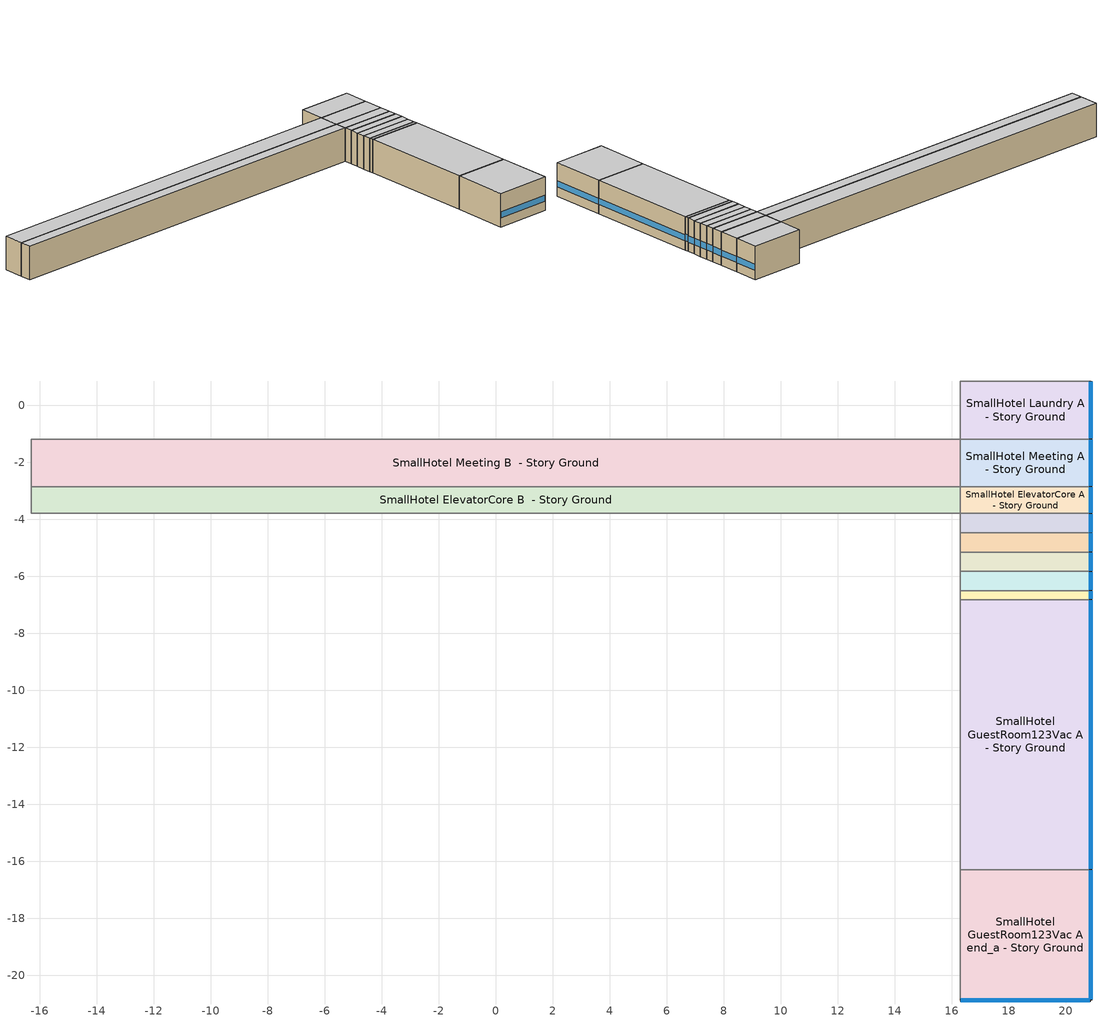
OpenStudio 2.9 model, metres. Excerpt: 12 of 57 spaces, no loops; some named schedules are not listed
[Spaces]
SmallHotel GuestRoom123Vac A end_a - Story Ground
 floor ground (Foundation F 126 Perim 914 Area 209): 20.87,-20.87 16.3,-20.87 16.3,-16.3 20.87,-16.3 z0
 wall outside: 16.3,-20.87 20.87,-20.87 20.87,-16.3 z0:2.74
 wall to SmallHotel GuestRoom123Vac B end_a - Story Ground: 16.3,-16.3 16.3,-20.87 z0:2.74
 wall to SmallHotel GuestRoom123Vac A  - Story Ground: 20.87,-16.3 16.3,-16.3 z0:2.74
 window (Window U-0.91 SHGC 0.68): 16.32,-20.87 20.84,-20.87 / 20.87,-20.84 20.87,-16.32 z0.76:1.26
 ceiling adiabatic (Typical Interior Ceiling): 20.87,-16.3 16.3,-16.3 16.3,-20.87 20.87,-20.87 z2.74
SmallHotel GuestRoom123Vac A  - Story Ground
 floor ground (Foundation F 126 Perim 948 Area 4334): 20.87,-16.3 16.3,-16.3 16.3,-6.82 20.87,-6.82 z0
 wall outside: 20.87,-16.3 20.87,-6.82 z0:2.74
 wall to SmallHotel GuestRoom123Vac B  - Story Ground: 16.3,-6.82 16.3,-16.3 z0:2.74
 wall to SmallHotel Elec/MechRoom A  - Story Ground: 20.87,-6.82 16.3,-6.82 z0:2.74
 window (Window U-0.91 SHGC 0.68): 20.87,-16.27 20.87,-6.84 z0.76:1.26
 ceiling adiabatic (Typical Interior Ceiling): 20.87,-6.82 16.3,-6.82 16.3,-16.3 20.87,-16.3 z2.74
SmallHotel Elec/MechRoom A  - Story Ground
 floor ground (Foundation F 126 Perim 032 Area 145): 20.87,-6.82 16.3,-6.82 16.3,-6.5 20.87,-6.5 z0
 wall outside: 20.87,-6.82 20.87,-6.5 z0:2.74
 wall to SmallHotel Elec/MechRoom B  - Story Ground: 16.3,-6.5 16.3,-6.82 z0:2.74
 wall to SmallHotel Exercise A  - Story Ground: 20.87,-6.5 16.3,-6.5 z0:2.74
 window (Window U-0.91 SHGC 0.68): 20.87,-6.79 20.87,-6.53 z0.76:1.35
 ceiling adiabatic (Typical Interior Ceiling): 20.87,-6.5 16.3,-6.5 16.3,-6.82 20.87,-6.82 z2.74
SmallHotel Exercise A  - Story Ground
 floor ground (Foundation F 126 Perim 068 Area 309): 20.87,-6.5 16.3,-6.5 16.3,-5.82 20.87,-5.82 z0
 wall outside: 20.87,-6.5 20.87,-5.82 z0:2.74
 wall to SmallHotel Exercise B  - Story Ground: 16.3,-5.82 16.3,-6.5 z0:2.74
 wall to SmallHotel Mechanical A  - Story Ground: 20.87,-5.82 16.3,-5.82 z0:2.74
 window (Window U-0.91 SHGC 0.68): 20.87,-6.47 20.87,-5.85 z0.76:1.3
 ceiling adiabatic (Typical Interior Ceiling): 20.87,-5.82 16.3,-5.82 16.3,-6.5 20.87,-6.5 z2.74
SmallHotel Mechanical A  - Story Ground
 floor ground (Foundation F 126 Perim 068 Area 309): 20.87,-5.82 16.3,-5.82 16.3,-5.15 20.87,-5.15 z0
 wall outside: 20.87,-5.82 20.87,-5.15 z0:2.74
 wall to SmallHotel Mechanical B  - Story Ground: 16.3,-5.15 16.3,-5.82 z0:2.74
 wall to SmallHotel PublicRestroom A  - Story Ground: 20.87,-5.15 16.3,-5.15 z0:2.74
 window (Window U-0.91 SHGC 0.68): 20.87,-5.8 20.87,-5.17 z0.76:1.3
 ceiling adiabatic (Typical Interior Ceiling): 20.87,-5.15 16.3,-5.15 16.3,-5.82 20.87,-5.82 z2.74
SmallHotel PublicRestroom A  - Story Ground
 floor ground (Foundation F 126 Perim 068 Area 309): 20.87,-5.15 16.3,-5.15 16.3,-4.47 20.87,-4.47 z0
 wall outside: 20.87,-5.15 20.87,-4.47 z0:2.74
 wall to SmallHotel PublicRestroom B  - Story Ground: 16.3,-4.47 16.3,-5.15 z0:2.74
 wall to SmallHotel StaffLounge A  - Story Ground: 20.87,-4.47 16.3,-4.47 z0:2.74
 window (Window U-0.91 SHGC 0.68): 20.87,-5.12 20.87,-4.5 z0.76:1.3
 ceiling adiabatic (Typical Interior Ceiling): 20.87,-4.47 16.3,-4.47 16.3,-5.15 20.87,-5.15 z2.74
SmallHotel StaffLounge A  - Story Ground
 floor ground (Foundation F 126 Perim 068 Area 309): 20.87,-4.47 16.3,-4.47 16.3,-3.8 20.87,-3.8 z0
 wall outside: 20.87,-4.47 20.87,-3.8 z0:2.74
 wall to SmallHotel StaffLounge B  - Story Ground: 16.3,-3.8 16.3,-4.47 z0:2.74
 wall to SmallHotel ElevatorCore A  - Story Ground: 20.87,-3.8 16.3,-3.8 z0:2.74
 window (Window U-0.91 SHGC 0.68): 20.87,-4.45 20.87,-3.82 z0.76:1.3
 ceiling adiabatic (Typical Interior Ceiling): 20.87,-3.8 16.3,-3.8 16.3,-4.47 20.87,-4.47 z2.74
SmallHotel ElevatorCore A  - Story Ground
 floor ground (Foundation F 126 Perim 094 Area 431): 20.87,-3.8 16.3,-3.8 16.3,-2.85 20.87,-2.85 z0
 wall outside: 20.87,-3.8 20.87,-2.85 z0:2.74
 wall to SmallHotel ElevatorCore B  - Story Ground: 16.3,-2.85 16.3,-3.8 z0:2.74
 wall to SmallHotel Meeting A  - Story Ground: 20.87,-2.85 16.3,-2.85 z0:2.74
 window (Window U-0.91 SHGC 0.68): 20.87,-3.77 20.87,-2.88 z0.76:1.28
 ceiling adiabatic (Typical Interior Ceiling): 20.87,-2.85 16.3,-2.85 16.3,-3.8 20.87,-3.8 z2.74
SmallHotel ElevatorCore B  - Story Ground
 floor ground (Foundation F 126 Perim 00 Area 3074): 16.3,-3.8 -16.3,-3.8 -16.3,-2.85 16.3,-2.85 z0
 wall to SmallHotel StaffLounge B  - Story Ground: -16.3,-3.8 16.3,-3.8 z0:2.74
 wall to SmallHotel ElevatorCore C  - Story Ground: -16.3,-2.85 -16.3,-3.8 z0:2.74
 wall to SmallHotel Meeting B  - Story Ground: 16.3,-2.85 -16.3,-2.85 z0:2.74
 ceiling adiabatic (Typical Interior Ceiling): 16.3,-2.85 -16.3,-2.85 -16.3,-3.8 16.3,-3.8 z2.74
SmallHotel Meeting A  - Story Ground
 floor ground (Foundation F 126 Perim 167 Area 763): 20.87,-2.85 16.3,-2.85 16.3,-1.18 20.87,-1.18 z0
 wall outside: 20.87,-2.85 20.87,-1.18 z0:2.74
 wall to SmallHotel Meeting B  - Story Ground: 16.3,-1.18 16.3,-2.85 z0:2.74
 wall to SmallHotel Laundry A  - Story Ground: 20.87,-1.18 16.3,-1.18 z0:2.74
 window (Window U-0.91 SHGC 0.68): 20.87,-2.83 20.87,-1.21 z0.76:1.27
 ceiling adiabatic (Typical Interior Ceiling): 20.87,-1.18 16.3,-1.18 16.3,-2.85 20.87,-2.85 z2.74
SmallHotel Meeting B  - Story Ground
 floor ground (Foundation F 126 Perim 00 Area 5441): 16.3,-2.85 -16.3,-2.85 -16.3,-1.18 16.3,-1.18 z0
 wall to SmallHotel Meeting C  - Story Ground: -16.3,-1.18 -16.3,-2.85 z0:2.74
 wall to SmallHotel Laundry B  - Story Ground: 16.3,-1.18 -16.3,-1.18 z0:2.74
 ceiling adiabatic (Typical Interior Ceiling): 16.3,-1.18 -16.3,-1.18 -16.3,-2.85 16.3,-2.85 z2.74
SmallHotel Laundry A  - Story Ground
 floor ground (Foundation F 126 Perim 204 Area 931): 20.87,-1.18 16.3,-1.18 16.3,0.85 20.87,0.85 z0
 wall outside: 20.87,-1.18 20.87,0.85 z0:2.74
 wall to SmallHotel Laundry B  - Story Ground: 16.3,0.85 16.3,-1.18 z0:2.74
 wall to SmallHotel Office A  - Story Ground: 20.87,0.85 16.3,0.85 z0:2.74
 window (Window U-0.91 SHGC 0.68): 20.87,-1.16 20.87,0.83 z0.76:1.27
 ceiling adiabatic (Typical Interior Ceiling): 20.87,0.85 16.3,0.85 16.3,-1.18 20.87,-1.18 z2.74
[Site]
Mobile Bates Field_AL_USA: Latitude {deg}=30.69; Longitude {deg}=-88.25; Time Zone {hr}=-6; Elevation {m}=67; Terrain=City
[Site:WaterMainsTemperature]
Calculation Method=Correlation; Annual Average Outdoor Air Temperature {C}=20.145; Maximum Difference In Monthly Average Outdoor Air Temperatures {deltaC}=19.61
[SizingPeriod:DesignDay] Daily Dry-Bulb Temperature Range {deltaC}=9.4; Barometric Pressure {Pa}=100523; Wind Speed {m/s}=3.3; Wind Direction {deg}=350; Sky Clearness=0; Rain Indicator=0; Snow Indicator=0; Day of Month=21; Month=7; Day Type=SummerDesignDay; Daylight Saving Time Indicator=0; Dry-Bulb Temperature Range Modifier Type=DefaultMultipliers; Solar Model Indicator=ASHRAETau; ASHRAE Taub=0.437; ASHRAE Taud=2.264
Name | Maximum Dry-Bulb Temperature {C} | Humidity Indicating Conditions at Maximum Dry-Bulb | Humidity Indicating Type
Mobile Bates Field Ann Clg .4% Condns DB=>MWB 1 | 34.3 | 25 | Wetbulb
Mobile Bates Field Ann Clg .4% Condns WB=>MDB 1 | 31.4 | 26.7 | Wetbulb
Mobile Bates Field Ann Clg 1% Condns DB=>MWB 1 | 33.3 | 24.7 | Wetbulb
Mobile Bates Field Ann Clg 2% Condns DP=>MDB 1 | 27.7 | 24.6 | Dewpoint
[ClimateZones]
Climate Zone Institution Name 1=ASHRAE; Climate Zone Document Name 1=ANSI/ASHRAE Standard 169; Climate Zone Document Year 1=2006; Climate Zone Value 1=ASHRAE 169-2013-2A
[Building]
ComStock DOE Ref Pre-1980|SmallHotel: North Axis {deg}=180; Default Construction Set=Res ComStock DOE Ref Pre-1980 - SmHotel - ASHRAE 169-2013-2A; Default Schedule Set=Building Default Schedule Set; Standards Building Type=SmallHotel
[Site:GroundTemperature:FCfactorMethod]
January Ground Temperature {C}=24.2; February Ground Temperature {C}=18.9; March Ground Temperature {C}=15.7; April Ground Temperature {C}=13.6; May Ground Temperature {C}=15.5; June Ground Temperature {C}=17.1; July Ground Temperature {C}=21.2; August Ground Temperature {C}=26.9; September Ground Temperature {C}=27.6; October Ground Temperature {C}=27.9; November Ground Temperature {C}=27.4; December Ground Temperature {C}=26.2
[Construction:FfactorGroundFloor] F-Factor {W/m-K}=1.26344
Name | Area {m2} | PerimeterExposed {m}
Foundation F 126 Perim 914 Area 209 | 20.9032 | 9.144
Foundation F 126 Perim 00 Area 3074 | 30.7426 | 0
Foundation F 126 Perim 068 Area 309 | 3.09127 | 0.676131
Foundation F 126 Perim 948 Area 4334 | 43.3371 | 9.47881
Foundation F 126 Perim 094 Area 431 | 4.31251 | 0.943244
Foundation F 126 Perim 032 Area 145 | 1.45023 | 0.317197
Foundation F 126 Perim 167 Area 763 | 7.63276 | 1.66946
Foundation F 126 Perim 00 Area 5441 | 54.4118 | 0
Foundation F 126 Perim 204 Area 931 | 9.31197 | 2.03674
[DefaultConstructionSet]
Res ComStock DOE Ref Pre-1980 - SmHotel - ASHRAE 169-2013-2A: Default Exterior Surface Constructions=Default Surface Constructions 1; Default Interior Surface Constructions=Default Surface Constructions 2; Default Ground Contact Surface Constructions=Default Surface Constructions 3; Default Exterior SubSurface Constructions=Default Sub Surface Constructions 1; Default Interior SubSurface Constructions=Default Sub Surface Constructions 2; Interior Partition Construction=Typical Interior Partition
[DefaultSurfaceConstructions]
Name | Floor Construction | Wall Construction | Roof Ceiling Construction
Default Surface Constructions 1 | Typical Insulated Exterior Mass Floor | Typical Insulated Exterior Mass Wall R-6.62 | Typical Wood Joist Attic Floor R-10.0
Default Surface Constructions 2 | Typical Interior Floor | Typical Interior Wall | Typical Interior Ceiling
Default Surface Constructions 3 | Typical Insulated Carpeted 6in Slab Floor | Typical Insulated Basement Mass Wall
[Construction]
Typical Insulated Exterior Mass Floor: 4 in. Normalweight Concrete Floor, Typical Carpet Pad
Typical Wood Joist Attic Floor R-10.0: 5/8 in. Gypsum Board, Typical Insulation R-8.37
Typical Interior Floor: 100mm Normalweight concrete floor, CP02 CARPET PAD
Typical Interior Wall: G01 13mm gypsum board, G01 13mm gypsum board
Typical Interior Ceiling: CP02 CARPET PAD, 100mm Normalweight concrete floor
Typical Insulated Carpeted 6in Slab Floor: 6 in. Normalweight Concrete Floor, Typical Carpet Pad
Typical Insulated Basement Mass Wall: 8 in. Concrete Block Basement Wall
U 1.22 SHGC 0.54 Simple Glazing Window U-1.22 SHGC 0.54: U 1.22 SHGC 0.54 Simple Glazing U-1.22 SHGC 0.54
U 1.22 SHGC 0.54 Simple Glazing Window U-1.22 SHGC 0.54 1: U 1.22 SHGC 0.54 Simple Glazing U-1.22 SHGC 0.54 1
Typical Insulated Metal Door: F08 Metal surface, Typical Insulation R-4.23
U 0.88 SHGC 0.16 Sgl Ref-A-L Clr 6mm: REF A CLEAR LO 6MM
Typical Overhead Door: Typical Insulation R-4.23
Typical Interior Window: Clear 3mm
Typical Interior Door; Typical Interior Partition: G05 25mm wood
Typical Insulated Exterior Mass Wall R-6.62: 1IN Stucco, 8IN CONCRETE HW RefBldg, Typical Insulation R-4.23, 1/2IN Gypsum
InteriorFurnishings 1: Std Wood 6inch 1
Window U-0.91 SHGC 0.68: Simple Glazing Single - No LowE - Clear - Wood
[Material] Thermal Absorptance=0.9
Name | Roughness | Thickness {m} | Conductivity {W/m-K} | Density {kg/m3} | Specific Heat {J/kg-K} | Solar Absorptance | Visible Absorptance
4 in. Normalweight Concrete Floor | MediumRough | 0.1016 | 2.31 | 2322 | 832 | 0.7 | 0.7
5/8 in. Gypsum Board | MediumSmooth | 0.0159 | 0.16 | 800 | 1090 | 0.7 | 0.7
100mm Normalweight concrete floor | MediumRough | 0.1016 | 2.31045 | 2322 | 832.557 | 0.7 | 0.7
G01 13mm gypsum board | Smooth | 0.0127 | 0.160031 | 800.001 | 1090.73 | 0.7 | 0.5
6 in. Normalweight Concrete Floor | MediumRough | 0.1524 | 2.31 | 2322 | 832 | 0.7 | 0.7
8 in. Concrete Block Basement Wall | MediumRough | 0.2032 | 1.326 | 1842 | 912 | 0.7 | 0.7
F08 Metal surface | Smooth | 0.0008 | 45.28 | 7824 | 500 | 0.7 | 0.7
G05 25mm wood | MediumSmooth | 0.0254 | 0.15 | 608 | 1630 | 0.5 | 0.5
1IN Stucco | Smooth | 0.0253 | 0.6918 | 1858 | 837 | 0.7 | 0.92
8IN CONCRETE HW RefBldg | Rough | 0.2032 | 1.311 | 2240 | 836.8 | 0.7 | 0.7
1/2IN Gypsum | Smooth | 0.0127 | 0.16 | 784.9 | 830 | 0.4 | 0.4
Std Wood 6inch 1 | MediumSmooth | 0.15 | 0.12 | 540 | 1210 | 0.7 | 0.7
[Material:NoMass] Roughness=Smooth; Thermal Absorptance=0.9; Solar Absorptance=0.7
Name | Thermal Resistance {m2-K/W} | Visible Absorptance
Typical Carpet Pad; CP02 CARPET PAD | 0.21648 | 0.8
Typical Insulation R-8.37 | 1.47329 | 0.7
Typical Insulation R-4.23 | 0.745657 | 0.7
[DefaultSubSurfaceConstructions]
Name | Fixed Window Construction | Operable Window Construction | Door Construction | Glass Door Construction | Overhead Door Construction | Tubular Daylight Dome Construction | Tubular Daylight Diffuser Construction
Default Sub Surface Constructions 1 | U 1.22 SHGC 0.54 Simple Glazing Window U-1.22 SHGC 0.54 | U 1.22 SHGC 0.54 Simple Glazing Window U-1.22 SHGC 0.54 1 | Typical Insulated Metal Door | U 0.88 SHGC 0.16 Sgl Ref-A-L Clr 6mm | Typical Overhead Door | Typical Interior Window | Typical Interior Window
Default Sub Surface Constructions 2 | Typical Interior Window | Typical Interior Window | Typical Interior Door
[WindowMaterial:SimpleGlazingSystem]
Name | U-Factor {W/m2-K} | Solar Heat Gain Coefficient | Visible Transmittance
U 1.22 SHGC 0.54 Simple Glazing U-1.22 SHGC 0.54; U 1.22 SHGC 0.54 Simple Glazing U-1.22 SHGC 0.54 1 | 6.92748 | 0.54 | 0.38
Simple Glazing Single - No LowE - Clear - Wood | 5.16722 | 0.683 | 0.723
[WindowMaterial:Glazing] Optical Data Type=SpectralAverage; Infrared Transmittance at Normal Incidence=0; Front Side Infrared Hemispherical Emissivity=0.84; Conductivity {W/m-K}=0.9; Dirt Correction Factor for Solar and Visible Transmittance=1; Solar Diffusing=No
Name | Thickness {m} | Solar Transmittance at Normal Incidence | Front Side Solar Reflectance at Normal Incidence | Back Side Solar Reflectance at Normal Incidence | Visible Transmittance at Normal Incidence | Front Side Visible Reflectance at Normal Incidence | Back Side Visible Reflectance at Normal Incidence | Back Side Infrared Hemispherical Emissivity
REF A CLEAR LO 6MM | 0.006 | 0.066 | 0.341 | 0.493 | 0.08 | 0.41 | 0.37 | 0.4
Clear 3mm | 0.003 | 0.837 | 0.075 | 0.075 | 0.898 | 0.081 | 0.081 | 0.84
[SpaceType] Standards Building Type=SmallHotel
Name | Default Schedule Set | Design Specification Outdoor Air Object | Standards Space Type
SmallHotel Elec/MechRoom - ComStock DOE Ref Pre-1980 | SmallHotel Elec/MechRoom Schedule Set | SmallHotel Elec/MechRoom Ventilation | Elec/MechRoom
SmallHotel Exercise - ComStock DOE Ref Pre-1980 | SmallHotel Exercise Schedule Set | SmallHotel Exercise Ventilation | Exercise
SmallHotel Mechanical - ComStock DOE Ref Pre-1980 | SmallHotel Mechanical Schedule Set | SmallHotel Mechanical Ventilation | Mechanical
SmallHotel PublicRestroom - ComStock DOE Ref Pre-1980 | SmallHotel PublicRestroom Schedule Set | SmallHotel PublicRestroom Ventilation | PublicRestroom
SmallHotel StaffLounge - ComStock DOE Ref Pre-1980 | SmallHotel StaffLounge Schedule Set | SmallHotel StaffLounge Ventilation | StaffLounge
SmallHotel ElevatorCore - ComStock DOE Ref Pre-1980 | SmallHotel ElevatorCore Schedule Set | SmallHotel ElevatorCore Ventilation | ElevatorCore
SmallHotel Meeting - ComStock DOE Ref Pre-1980 | SmallHotel Meeting Schedule Set | SmallHotel Meeting Ventilation | Meeting
SmallHotel Laundry - ComStock DOE Ref Pre-1980 | SmallHotel Laundry Schedule Set | SmallHotel Laundry Ventilation | Laundry
SmallHotel GuestRoom123Vac - ComStock DOE Ref Pre-1980 | SmallHotel GuestRoom123Vac Schedule Set | SmallHotel GuestRoom123Vac Ventilation | GuestRoom123Vac
[BuildingStory]
Story Ground: Nominal Z Coordinate {m}=0; Nominal Floor to Floor Height {m}=2.7432
[Space] Building Story=Story Ground
Name | Space Type | Thermal Zone
SmallHotel GuestRoom123Vac A end_a - Story Ground | SmallHotel GuestRoom123Vac - ComStock DOE Ref Pre-1980 | Zone SmallHotel GuestRoom123Vac A end_a - Story Ground
SmallHotel GuestRoom123Vac A  - Story Ground | SmallHotel GuestRoom123Vac - ComStock DOE Ref Pre-1980 | Zone SmallHotel GuestRoom123Vac A  - Story Ground
SmallHotel Elec/MechRoom A  - Story Ground | SmallHotel Elec/MechRoom - ComStock DOE Ref Pre-1980 | Zone SmallHotel Elec/MechRoom A  - Story Ground
SmallHotel Exercise A  - Story Ground | SmallHotel Exercise - ComStock DOE Ref Pre-1980 | Zone SmallHotel Exercise A  - Story Ground
SmallHotel Mechanical A  - Story Ground | SmallHotel Mechanical - ComStock DOE Ref Pre-1980 | Zone SmallHotel Mechanical A  - Story Ground
SmallHotel PublicRestroom A  - Story Ground | SmallHotel PublicRestroom - ComStock DOE Ref Pre-1980 | Zone SmallHotel PublicRestroom A  - Story Ground
SmallHotel StaffLounge A  - Story Ground | SmallHotel StaffLounge - ComStock DOE Ref Pre-1980 | Zone SmallHotel StaffLounge A  - Story Ground
SmallHotel ElevatorCore A  - Story Ground | SmallHotel ElevatorCore - ComStock DOE Ref Pre-1980 | Zone SmallHotel ElevatorCore A  - Story Ground
SmallHotel ElevatorCore B  - Story Ground | SmallHotel ElevatorCore - ComStock DOE Ref Pre-1980 | Zone SmallHotel ElevatorCore B  - Story Ground
SmallHotel Meeting A  - Story Ground | SmallHotel Meeting - ComStock DOE Ref Pre-1980 | Zone SmallHotel Meeting A  - Story Ground
SmallHotel Meeting B  - Story Ground | SmallHotel Meeting - ComStock DOE Ref Pre-1980 | Zone SmallHotel Meeting B  - Story Ground
SmallHotel Laundry A  - Story Ground | SmallHotel Laundry - ComStock DOE Ref Pre-1980 | Zone SmallHotel Laundry A  - Story Ground
[ThermalZone] Multiplier=1; Use Ideal Air Loads=No
Name | Thermostat
Zone SmallHotel GuestRoom123Vac A end_a - Story Ground | SmallHotel GuestRoom123Vac - ComStock DOE Ref Pre-1980 Thermostat 1
Zone SmallHotel GuestRoom123Vac A  - Story Ground | SmallHotel GuestRoom123Vac - ComStock DOE Ref Pre-1980 Thermostat
Zone SmallHotel Elec/MechRoom A  - Story Ground; Zone SmallHotel ElevatorCore A  - Story Ground; Zone SmallHotel ElevatorCore B  - Story Ground
Zone SmallHotel Exercise A  - Story Ground | SmallHotel Exercise - ComStock DOE Ref Pre-1980 Thermostat
Zone SmallHotel Mechanical A  - Story Ground | SmallHotel Mechanical - ComStock DOE Ref Pre-1980 Thermostat
Zone SmallHotel PublicRestroom A  - Story Ground | SmallHotel PublicRestroom - ComStock DOE Ref Pre-1980 Thermostat
Zone SmallHotel StaffLounge A  - Story Ground | SmallHotel StaffLounge - ComStock DOE Ref Pre-1980 Thermostat
Zone SmallHotel Meeting A  - Story Ground | SmallHotel Meeting - ComStock DOE Ref Pre-1980 Thermostat
Zone SmallHotel Meeting B  - Story Ground | SmallHotel Meeting - ComStock DOE Ref Pre-1980 Thermostat 1
Zone SmallHotel Laundry A  - Story Ground | SmallHotel Laundry - ComStock DOE Ref Pre-1980 Thermostat
[Lights:Definition] Design Level Calculation Method=Watts/Area; Fraction Visible=0.2; Return Air Fraction=0
Name | Watts per Space Floor Area {W/m2} | Fraction Radiant
SmallHotel GuestRoom123Vac - ComStock DOE Ref Pre-1980 Task Lights Definition | 20.7749 | 0.125
SmallHotel Mechanical - ComStock DOE Ref Pre-1980 General Lights Definition; SmallHotel Elec/MechRoom - ComStock DOE Ref Pre-1980 General Lights Definition | 4.99605 | 0.31
SmallHotel Mechanical - ComStock DOE Ref Pre-1980 Task Lights Definition; SmallHotel Elec/MechRoom - ComStock DOE Ref Pre-1980 Task Lights Definition | 5.1427 | 0.125
SmallHotel Exercise - ComStock DOE Ref Pre-1980 General Lights Definition | 10.8477 | 0.31
SmallHotel PublicRestroom - ComStock DOE Ref Pre-1980 General Lights Definition | 4.2354 | 0.31
SmallHotel PublicRestroom - ComStock DOE Ref Pre-1980 Wall Wash Lights Definition | 3.58146 | 0.125
SmallHotel StaffLounge - ComStock DOE Ref Pre-1980 General Lights Definition | 3.13051 | 0.31
SmallHotel StaffLounge - ComStock DOE Ref Pre-1980 Wall Wash Lights Definition | 3.3194 | 0.125
SmallHotel ElevatorCore - ComStock DOE Ref Pre-1980 General Lights Definition | 1.92802 | 0.31
SmallHotel ElevatorCore - ComStock DOE Ref Pre-1980 Task Lights Definition | 2.80681 | 0.125
SmallHotel ElevatorCore - ComStock DOE Ref Pre-1980 Wall Wash Lights Definition | 9.39539 | 0.125
SmallHotel Meeting - ComStock DOE Ref Pre-1980 General Lights Definition | 6.91543 | 0.31
SmallHotel Meeting - ComStock DOE Ref Pre-1980 Task Lights Definition | 2.90615 | 0.125
SmallHotel Meeting - ComStock DOE Ref Pre-1980 Wall Wash Lights Definition | 4.43789 | 0.125
SmallHotel Laundry - ComStock DOE Ref Pre-1980 General Lights Definition | 5.92608 | 0.31
[DesignSpecification:OutdoorAir]
Name | Outdoor Air Method | Outdoor Air Flow per Floor Area {m3/s-m2} | Outdoor Air Flow per Person {m3/s-person} | Outdoor Air Flow Air Changes per Hour {1/hr}
SmallHotel Elec/MechRoom Ventilation; SmallHotel Mechanical Ventilation | Sum | 0.000254
SmallHotel ElevatorCore Ventilation; SmallHotel PublicRestroom Ventilation |  | 0 | 0 | 0
SmallHotel Exercise Ventilation; SmallHotel Meeting Ventilation | Sum |  | 0.00943895
SmallHotel GuestRoom123Vac Ventilation | Sum | 0.0004318
SmallHotel Laundry Ventilation | Sum |  | 0.0117987
SmallHotel StaffLounge Ventilation | Sum |  | 0.00707921
[DefaultScheduleSet]
Name | Lighting Schedule | Electric Equipment Schedule | Infiltration Schedule | Number of People Schedule | People Activity Level Schedule | Gas Equipment Schedule | Hours of Operation Schedule
SmallHotel Elec/MechRoom Schedule Set | HotelSmall AlwaysOff | SmallHotel BLDG ELEVATORS | SmallHotel Infil Half On
SmallHotel ElevatorCore Schedule Set |  | SmallHotel BLDG ELEVATORS | SmallHotel Infil Half On
SmallHotel Exercise Schedule Set | SmallHotel Exercise Light | SmallHotel Exercise Equip | SmallHotel Infil Half On | SmallHotel Exercise Occ | SmallHotel Activity
SmallHotel GuestRoom123Vac Schedule Set | HotelSmall AlwaysOff | SmallHotel GuestRoom Equip | SmallHotel Infil Half On | SmallHotel GuestRoom Occ | SmallHotel Activity
SmallHotel Laundry Schedule Set | SmallHotel Laundry Light | SmallHotel Laundry Equip | SmallHotel Infil Half On | SmallHotel Laundry Occ | SmallHotel Activity | SmallHotel Laundry Gas
SmallHotel Mechanical Schedule Set; SmallHotel PublicRestroom Schedule Set | SmallHotel Bldg Light | SmallHotel Bldg Equip | SmallHotel Infil Half On | SmallHotel Bldg Occ | SmallHotel Activity
SmallHotel Meeting Schedule Set | SmallHotel Meeting Light | SmallHotel Meeting Equip | SmallHotel Infil Half On | SmallHotel Meeting Occ | SmallHotel Activity
SmallHotel StaffLounge Schedule Set | SmallHotel StaffLounge Light | SmallHotel StaffLounge Equip | SmallHotel Infil Half On | SmallHotel StaffLounge Occ | SmallHotel Activity
Building Default Schedule Set |  |  |  |  |  |  | Building Hours of Operation NonResidential
[ElectricEquipment:Definition] Design Level Calculation Method=Watts/Area; Fraction Latent=0; Fraction Radiant=0.5; Fraction Lost=0
Name | Watts per Space Floor Area {W/m2}
SmallHotel Elec/MechRoom Elec Equip Definition | 2133.41
SmallHotel Exercise Elec Equip Definition | 11.5174
SmallHotel GuestRoom123Vac Elec Equip Definition | 14.316
SmallHotel Laundry Elec Equip Definition | 21.8507
SmallHotel Meeting Elec Equip Definition | 12.9167
SmallHotel PublicRestroom Elec Equip Definition | 10.7639
SmallHotel StaffLounge Elec Equip Definition | 77.1772
[ElectricEquipment]
Name | Electric Equipment Definition | Space or SpaceType
SmallHotel Elec/MechRoom Elec Equip | SmallHotel Elec/MechRoom Elec Equip Definition | SmallHotel Elec/MechRoom - ComStock DOE Ref Pre-1980
SmallHotel Exercise Elec Equip | SmallHotel Exercise Elec Equip Definition | SmallHotel Exercise - ComStock DOE Ref Pre-1980
SmallHotel GuestRoom123Vac Elec Equip | SmallHotel GuestRoom123Vac Elec Equip Definition | SmallHotel GuestRoom123Vac - ComStock DOE Ref Pre-1980
SmallHotel Laundry Elec Equip | SmallHotel Laundry Elec Equip Definition | SmallHotel Laundry - ComStock DOE Ref Pre-1980
SmallHotel Meeting Elec Equip | SmallHotel Meeting Elec Equip Definition | SmallHotel Meeting - ComStock DOE Ref Pre-1980
SmallHotel PublicRestroom Elec Equip | SmallHotel PublicRestroom Elec Equip Definition | SmallHotel PublicRestroom - ComStock DOE Ref Pre-1980
SmallHotel StaffLounge Elec Equip | SmallHotel StaffLounge Elec Equip Definition | SmallHotel StaffLounge - ComStock DOE Ref Pre-1980
[People:Definition] Number of People Calculation Method=People/Area; Fraction Radiant=0.3
Name | People per Space Floor Area {person/m2}
SmallHotel Exercise People Definition | 0.337233
SmallHotel GuestRoom123Vac People Definition | 0.0427327
SmallHotel Laundry People Definition | 0.107639
SmallHotel Meeting People Definition | 0.538196
SmallHotel PublicRestroom People Definition | 0.0306771
SmallHotel StaffLounge People Definition | 0.337341
[People] Work Efficiency Schedule=Work Efficiency Schedule; Clothing Insulation Schedule=Clothing Schedule; Air Velocity Schedule=Air Velocity Schedule; Multiplier=1
Name | People Definition | Space or SpaceType
SmallHotel Exercise People | SmallHotel Exercise People Definition | SmallHotel Exercise - ComStock DOE Ref Pre-1980
SmallHotel GuestRoom123Vac People | SmallHotel GuestRoom123Vac People Definition | SmallHotel GuestRoom123Vac - ComStock DOE Ref Pre-1980
SmallHotel Laundry People | SmallHotel Laundry People Definition | SmallHotel Laundry - ComStock DOE Ref Pre-1980
SmallHotel Meeting People | SmallHotel Meeting People Definition | SmallHotel Meeting - ComStock DOE Ref Pre-1980
SmallHotel PublicRestroom People | SmallHotel PublicRestroom People Definition | SmallHotel PublicRestroom - ComStock DOE Ref Pre-1980
SmallHotel StaffLounge People | SmallHotel StaffLounge People Definition | SmallHotel StaffLounge - ComStock DOE Ref Pre-1980
[GasEquipment:Definition]
SmallHotel Laundry Gas Equip Definition: Design Level Calculation Method=Watts/Area; Watts per Space Floor Area {W/m2}=184.228; Fraction Latent=0; Fraction Radiant=0.2; Fraction Lost=0.5
[GasEquipment]
SmallHotel Laundry Gas Equip: Gas Equipment Definition=SmallHotel Laundry Gas Equip Definition; Space or SpaceType=SmallHotel Laundry - ComStock DOE Ref Pre-1980
[SpaceInfiltration:DesignFlowRate] Schedule=Always On Discrete; Design Flow Rate Calculation Method=Flow/ExteriorArea; Flow per Exterior Surface Area {m3/s-m2}=0.00102523; Constant Term Coefficient=0; Temperature Term Coefficient=0; Velocity Term Coefficient=0.224; Velocity Squared Term Coefficient=0
Name | Space or SpaceType
SmallHotel Elec/MechRoom A  - Story Ground Infiltration | SmallHotel Elec/MechRoom A  - Story Ground
SmallHotel Exercise A  - Story Ground Infiltration | SmallHotel Exercise A  - Story Ground
SmallHotel GuestRoom123Vac A  - Story Ground Infiltration | SmallHotel GuestRoom123Vac A  - Story Ground
SmallHotel GuestRoom123Vac A end_a - Story Ground Infiltration | SmallHotel GuestRoom123Vac A end_a - Story Ground
SmallHotel Laundry A  - Story Ground Infiltration | SmallHotel Laundry A  - Story Ground
SmallHotel Mechanical A  - Story Ground Infiltration | SmallHotel Mechanical A  - Story Ground
SmallHotel Meeting A  - Story Ground Infiltration | SmallHotel Meeting A  - Story Ground
SmallHotel PublicRestroom A  - Story Ground Infiltration | SmallHotel PublicRestroom A  - Story Ground
SmallHotel StaffLounge A  - Story Ground Infiltration | SmallHotel StaffLounge A  - Story Ground
[Exterior:Lights:Definition]
Name | Design Level {W}
Parking Areas and Drives Def (W/ft^2) | 0.0497494
Building Facades Def (W/ft^2) | 0.25
Main Entries Def (W/ft) | 30
Other Doors Def (W/ft) | 25
Entry Canopies Def (W/ft^2) | 1.5
[Exterior:Lights] Schedule=Always On Discrete; Control Option=AstronomicalClock
Name | Exterior Lights Definition | Multiplier
Parking Areas and Drives | Parking Areas and Drives Def (W/ft^2) | 27064.8
Building Facades | Building Facades Def (W/ft^2) | 4929.5
Main Entries | Main Entries Def (W/ft) | 30
Other Doors | Other Doors Def (W/ft) | 216.825
Entry Canopies | Entry Canopies Def (W/ft^2) | 720
[ThermostatSetpoint:DualSetpoint] Heating Setpoint Temperature Schedule=SmallHotel HtgSetp; Cooling Setpoint Temperature Schedule=SmallHotel ClgSetp
SmallHotel Exercise - ComStock DOE Ref Pre-1980 Thermostat; SmallHotel GuestRoom123Vac - ComStock DOE Ref Pre-1980 Thermostat; SmallHotel GuestRoom123Vac - ComStock DOE Ref Pre-1980 Thermostat 1; SmallHotel Laundry - ComStock DOE Ref Pre-1980 Thermostat; SmallHotel Mechanical - ComStock DOE Ref Pre-1980 Thermostat; SmallHotel Meeting - ComStock DOE Ref Pre-1980 Thermostat; SmallHotel Meeting - ComStock DOE Ref Pre-1980 Thermostat 1; SmallHotel PublicRestroom - ComStock DOE Ref Pre-1980 Thermostat; SmallHotel StaffLounge - ComStock DOE Ref Pre-1980 Thermostat
[InternalMass:Definition]
Internal Mass Definition 2: Construction=InteriorFurnishings 1; Design Level Calculation Method=SurfaceArea/Area; Surface Area per Space Floor Area=2
[InternalMass] Internal Mass Definition=Internal Mass Definition 2; Multiplier=1
Name | Space or SpaceType
SmallHotel StaffLounge A  - Story Ground Mass | SmallHotel StaffLounge A  - Story Ground
SmallHotel PublicRestroom A  - Story Ground Mass | SmallHotel PublicRestroom A  - Story Ground
SmallHotel GuestRoom123Vac A  - Story Ground Mass | SmallHotel GuestRoom123Vac A  - Story Ground
SmallHotel Exercise A  - Story Ground Mass | SmallHotel Exercise A  - Story Ground
SmallHotel Meeting A  - Story Ground Mass | SmallHotel Meeting A  - Story Ground
SmallHotel Meeting B  - Story Ground Mass | SmallHotel Meeting B  - Story Ground
SmallHotel GuestRoom123Vac A end_a - Story Ground Mass | SmallHotel GuestRoom123Vac A end_a - Story Ground
SmallHotel Laundry A  - Story Ground Mass | SmallHotel Laundry A  - Story Ground
SmallHotel Mechanical A  - Story Ground Mass | SmallHotel Mechanical A  - Story Ground
[Lights] Fraction Replaceable=1
Name | Lights Definition | Space or SpaceType
SmallHotel GuestRoom123Vac - ComStock DOE Ref Pre-1980 Task Lighting | SmallHotel GuestRoom123Vac - ComStock DOE Ref Pre-1980 Task Lights Definition | SmallHotel GuestRoom123Vac - ComStock DOE Ref Pre-1980
SmallHotel Mechanical - ComStock DOE Ref Pre-1980 General Lighting | SmallHotel Mechanical - ComStock DOE Ref Pre-1980 General Lights Definition | SmallHotel Mechanical - ComStock DOE Ref Pre-1980
SmallHotel Mechanical - ComStock DOE Ref Pre-1980 Task Lighting | SmallHotel Mechanical - ComStock DOE Ref Pre-1980 Task Lights Definition | SmallHotel Mechanical - ComStock DOE Ref Pre-1980
SmallHotel Exercise - ComStock DOE Ref Pre-1980 General Lighting | SmallHotel Exercise - ComStock DOE Ref Pre-1980 General Lights Definition | SmallHotel Exercise - ComStock DOE Ref Pre-1980
SmallHotel Elec/MechRoom - ComStock DOE Ref Pre-1980 General Lighting | SmallHotel Elec/MechRoom - ComStock DOE Ref Pre-1980 General Lights Definition | SmallHotel Elec/MechRoom - ComStock DOE Ref Pre-1980
SmallHotel Elec/MechRoom - ComStock DOE Ref Pre-1980 Task Lighting | SmallHotel Elec/MechRoom - ComStock DOE Ref Pre-1980 Task Lights Definition | SmallHotel Elec/MechRoom - ComStock DOE Ref Pre-1980
SmallHotel PublicRestroom - ComStock DOE Ref Pre-1980 General Lighting | SmallHotel PublicRestroom - ComStock DOE Ref Pre-1980 General Lights Definition | SmallHotel PublicRestroom - ComStock DOE Ref Pre-1980
SmallHotel PublicRestroom - ComStock DOE Ref Pre-1980 Wall Wash Lighting | SmallHotel PublicRestroom - ComStock DOE Ref Pre-1980 Wall Wash Lights Definition | SmallHotel PublicRestroom - ComStock DOE Ref Pre-1980
SmallHotel StaffLounge - ComStock DOE Ref Pre-1980 General Lighting | SmallHotel StaffLounge - ComStock DOE Ref Pre-1980 General Lights Definition | SmallHotel StaffLounge - ComStock DOE Ref Pre-1980
SmallHotel StaffLounge - ComStock DOE Ref Pre-1980 Wall Wash Lighting | SmallHotel StaffLounge - ComStock DOE Ref Pre-1980 Wall Wash Lights Definition | SmallHotel StaffLounge - ComStock DOE Ref Pre-1980
SmallHotel ElevatorCore - ComStock DOE Ref Pre-1980 General Lighting | SmallHotel ElevatorCore - ComStock DOE Ref Pre-1980 General Lights Definition | SmallHotel ElevatorCore - ComStock DOE Ref Pre-1980
SmallHotel ElevatorCore - ComStock DOE Ref Pre-1980 Task Lighting | SmallHotel ElevatorCore - ComStock DOE Ref Pre-1980 Task Lights Definition | SmallHotel ElevatorCore - ComStock DOE Ref Pre-1980
SmallHotel ElevatorCore - ComStock DOE Ref Pre-1980 Wall Wash Lighting | SmallHotel ElevatorCore - ComStock DOE Ref Pre-1980 Wall Wash Lights Definition | SmallHotel ElevatorCore - ComStock DOE Ref Pre-1980
SmallHotel Meeting - ComStock DOE Ref Pre-1980 General Lighting | SmallHotel Meeting - ComStock DOE Ref Pre-1980 General Lights Definition | SmallHotel Meeting - ComStock DOE Ref Pre-1980
SmallHotel Meeting - ComStock DOE Ref Pre-1980 Task Lighting | SmallHotel Meeting - ComStock DOE Ref Pre-1980 Task Lights Definition | SmallHotel Meeting - ComStock DOE Ref Pre-1980
SmallHotel Meeting - ComStock DOE Ref Pre-1980 Wall Wash Lighting | SmallHotel Meeting - ComStock DOE Ref Pre-1980 Wall Wash Lights Definition | SmallHotel Meeting - ComStock DOE Ref Pre-1980
SmallHotel Laundry - ComStock DOE Ref Pre-1980 General Lighting | SmallHotel Laundry - ComStock DOE Ref Pre-1980 General Lights Definition | SmallHotel Laundry - ComStock DOE Ref Pre-1980
[Schedule:Day]
SmallHotel Bldg Occ Sat Day: Yes, 10, 22, 0.6, 10, 32, 0.605556, 10, 42, 0.611111, 10, 52, 0.616667, 11, 2, 0.622222, 11, 12, 0.627778, 11, 22, 0.633333, 11, 32, 0.638889, 11, 42, 0.644444, 11, 52, 0.65, 12, 2, 0.655556, 12, 12, 0.661111, 12, 22, 0.666667, 12, 32, 0.672222, 12, 42, 0.677778, 12, 52, 0.683333, 13, 2, 0.688889, 13, 12, 0.694444, 13, 22, 0.7, 13, 32, 0.711111, 13, 42, 0.722222, 13, 52, 0.733333, 14, 2, 0.744444, 14, 12, 0.755556, 14, 22, 0.766667, 14, 32, 0.777778, 14, 42, 0.788889, 14, 52, 0.8, 15, 2, 0.811111, 15, 12, 0.822222, 15, 22, 0.833333, 15, 32, 0.844444, 15, 42, 0.855556, 15, 52, 0.866667, 16, 2, 0.877778, 16, 12, 0.888889, 16, 22, 0.9, 18, 3, 0.9, 24, 0, 0.6
SmallHotel Bldg Occ Sun Day: Yes, 0, 5, 0.278616, 0, 15, 0.277358, 0, 25, 0.276101, 0, 35, 0.274843, 0, 45, 0.273585, 0, 55, 0.272327, 1, 5, 0.271069, 1, 15, 0.269811, 1, 25, 0.268553, 1, 35, 0.267296, 1, 45, 0.266038, 1, 55, 0.26478, 2, 5, 0.263522, 2, 15, 0.262264, 2, 25, 0.261006, 2, 35, 0.259748, 2, 45, 0.258491, 2, 55, 0.257233, 3, 5, 0.255975, 3, 15, 0.254717, 3, 25, 0.253459, 3, 35, 0.252201, 3, 45, 0.250943, 3, 55, 0.249686, 4, 5, 0.248428, 4, 15, 0.24717, 4, 25, 0.245912, 4, 35, 0.244654, 4, 45, 0.243396, 4, 55, 0.242138, 5, 5, 0.240881, 5, 15, 0.239623, 5, 25, 0.238365, 5, 35, 0.237107, 5, 45, 0.235849, 5, 55, 0.234591, 6, 5, 0.233333, 6, 15, 0.232075, 6, 25, 0.230818, 6, 35, 0.22956, 6, 45, 0.228302, 6, 55, 0.227044, 7, 5, 0.225786, 7, 15, 0.224528, 7, 25, 0.22327, 7, 35, 0.222013, 7, 45, 0.220755, 7, 55, 0.219497, 8, 5, 0.218239, 8, 15, 0.216981, 8, 25, 0.215723, 8, 35, 0.214465, 8, 45, 0.213208, 8, 55, 0.21195, 9, 5, 0.210692, 9, 15, 0.209434, 9, 25, 0.208176, 9, 35, 0.206918, 9, 45, 0.20566, 9, 55, 0.204403, 10, 5, 0.203145, 10, 15, 0.201887, 10, 25, 0.200629, 10, 30, 0.2, 12, 0, 0.2, 12, 9, 0.216667, 12, 19, 0.233333, 12, 29, 0.25, 12, 39, 0.266667, 12, 49, 0.283333, 12, 59, 0.3, 13, 0, 0.3, 13, 9, 0.316667, 13, 19, 0.333333, 13, 29, 0.35, 13, 39, 0.366667, 13, 49, 0.383333, 13, 59, 0.4, 14, 0, 0.4, 14, 9, 0.791919, 14, 19, 0.783838, 14, 29, 0.775758, 14, 39, 0.767677, 14, 49, 0.759596, 14, 59, 0.751515, 15, 9, 0.743434, 15, 19, 0.735354, 15, 29, 0.727273, 15, 39, 0.719192, 15, 49, 0.711111, 15, 59, 0.70303, 16, 3, 0.7, 16, 13, 0.687597, 16, 23, 0.675194, 16, 33, 0.662791, 16, 43, 0.650388, 16, 53, 0.637984, 17, 3, 0.625581, 17, 13, 0.613178, 17, 23, 0.600775, 17, 33, 0.588372, 17, 43, 0.575969, 17, 53, 0.563566, 18, 3, 0.551163, 18, 13, 0.53876, 18, 23, 0.526357, 18, 33, 0.513953, 18, 43, 0.50155, 18, 45, 0.5, 19, 15, 0.5, 19, 25, 0.483333, 19, 35, 0.466667, 19, 45, 0.45, 19, 55, 0.433333, 20, 5, 0.416667, 20, 15, 0.4, 20, 25, 0.383333, 20, 35, 0.366667, 20, 45, 0.35, 20, 55, 0.333333, 21, 5, 0.316667, 21, 15, 0.3, 21, 25, 0.298742, 21, 35, 0.297484, 21, 45, 0.296226, 21, 55, 0.294969, 22, 5, 0.293711, 22, 15, 0.292453, 22, 25, 0.291195, 22, 35, 0.289937, 22, 45, 0.288679, 22, 55, 0.287421, 23, 5, 0.286164, 23, 15, 0.284906, 23, 25, 0.283648, 23, 35, 0.28239, 23, 45, 0.281132, 23, 55, 0.279874, 24, 0, 0.278616
SmallHotel Bldg Equip Default: Yes, 0, 2, 0.762222, 0, 12, 0.764444, 0, 22, 0.766667, 0, 32, 0.768889, 0, 42, 0.771111, 0, 52, 0.773333, 1, 2, 0.775556, 1, 12, 0.777778, 1, 22, 0.78, 1, 32, 0.782222, 1, 42, 0.784444, 1, 52, 0.786667, 2, 2, 0.788889, 2, 12, 0.791111, 2, 22, 0.793333, 2, 32, 0.795556, 2, 42, 0.797778, 2, 52, 0.8, 3, 2, 0.802222, 3, 12, 0.804444, 3, 22, 0.806667, 3, 32, 0.808889, 3, 42, 0.811111, 3, 52, 0.813333, 4, 2, 0.815556, 4, 12, 0.817778, 4, 22, 0.82, 4, 32, 0.822222, 4, 42, 0.824444, 4, 52, 0.826667, 5, 2, 0.828889, 5, 12, 0.831111, 5, 22, 0.833333, 5, 32, 0.835556, 5, 42, 0.837778, 5, 52, 0.84, 6, 2, 0.842222, 6, 12, 0.844444, 6, 22, 0.846667, 6, 32, 0.848889, 6, 42, 0.851111, 6, 52, 0.853333, 7, 2, 0.855556, 7, 12, 0.857778, 7, 22, 0.86, 7, 32, 0.862222, 7, 42, 0.864444, 7, 52, 0.866667, 8, 2, 0.868889, 8, 12, 0.871111, 8, 22, 0.873333, 8, 32, 0.875556, 8, 42, 0.877778, 8, 52, 0.88, 9, 2, 0.882222, 9, 12, 0.884444, 9, 22, 0.886667, 9, 32, 0.888889, 9, 42, 0.891111, 9, 52, 0.893333, 10, 2, 0.895556, 10, 12, 0.897778, 10, 22, 0.9, 10, 32, 0.908333, 10, 42, 0.916667, 10, 52, 0.925, 11, 2, 0.933333, 11, 12, 0.941667, 11, 22, 0.95, 11, 32, 0.941667, 11, 42, 0.933333, 11, 52, 0.925, 12, 2, 0.916667, 12, 12, 0.908333, 12, 22, 0.9, 12, 32, 0.866667, 12, 42, 0.833333, 12, 52, 0.8, 13, 2, 0.766667, 13, 12, 0.733333, 13, 22, 0.7, 13, 32, 0.65, 13, 42, 0.6, 13, 52, 0.55, 14, 2, 0.5, 14, 12, 0.45, 14, 22, 0.4, 14, 32, 0.383333, 14, 42, 0.366667, 14, 52, 0.35, 15, 2, 0.333333, 15, 12, 0.316667, 15, 22, 0.3, 15, 32, 0.291667, 15, 42, 0.283333, 15, 52, 0.275, 16, 2, 0.266667, 16, 12, 0.258333, 16, 22, 0.25, 16, 32, 0.241667, 16, 42, 0.233333, 16, 52, 0.225, 17, 2, 0.216667, 17, 12, 0.208333, 17, 22, 0.2, 19, 22, 0.2, 19, 32, 0.702222, 19, 42, 0.704444, 19, 52, 0.706667, 20, 2, 0.708889, 20, 12, 0.711111, 20, 22, 0.713333, 20, 32, 0.715556, 20, 42, 0.717778, 20, 52, 0.72, 21, 2, 0.722222, 21, 12, 0.724444, 21, 22, 0.726667, 21, 32, 0.728889, 21, 42, 0.731111, 21, 52, 0.733333, 22, 2, 0.735556, 22, 12, 0.737778, 22, 22, 0.74, 22, 32, 0.742222, 22, 42, 0.744444, 22, 52, 0.746667, 23, 2, 0.748889, 23, 12, 0.751111, 23, 22, 0.753333, 23, 32, 0.755556, 23, 42, 0.757778, 23, 52, 0.76, 24, 0, 0.762222
SmallHotel GuestRoom Occ Wknd Day: Yes, 0, 3, 0.460345, 0, 13, 0.46341, 0, 23, 0.466475, 0, 33, 0.46954, 0, 43, 0.472605, 0, 53, 0.47567, 1, 3, 0.478736, 1, 13, 0.481801, 1, 23, 0.484866, 1, 33, 0.487931, 1, 43, 0.490996, 1, 53, 0.494061, 2, 3, 0.497126, 2, 13, 0.500192, 2, 23, 0.503257, 2, 33, 0.506322, 2, 43, 0.509387, 2, 53, 0.512452, 3, 3, 0.515517, 3, 13, 0.518582, 3, 23, 0.521648, 3, 33, 0.524713, 3, 43, 0.527778, 3, 53, 0.530843, 4, 3, 0.533908, 4, 13, 0.536973, 4, 23, 0.540038, 4, 33, 0.543103, 4, 43, 0.546169, 4, 53, 0.549234, 5, 3, 0.552299, 5, 13, 0.555364, 5, 23, 0.558429, 5, 33, 0.561494, 5, 43, 0.564559, 5, 53, 0.567625, 6, 3, 0.57069, 6, 13, 0.573755, 6, 23, 0.57682, 6, 33, 0.579885, 6, 43, 0.58295, 6, 53, 0.586015, 7, 3, 0.58908, 7, 13, 0.592146, 7, 23, 0.595211, 7, 33, 0.598276, 7, 43, 0.601341, 7, 53, 0.604406, 8, 3, 0.607471, 8, 13, 0.610536, 8, 23, 0.613602, 8, 33, 0.616667, 8, 43, 0.619732, 8, 53, 0.622797, 9, 3, 0.625862, 9, 13, 0.628927, 9, 23, 0.631992, 9, 33, 0.635057, 9, 43, 0.638123, 9, 53, 0.641188, 10, 3, 0.644253, 10, 13, 0.647318, 10, 22, 0.65, 10, 52, 0.65, 11, 2, 0.6375, 11, 12, 0.625, 11, 22, 0.6125, 11, 32, 0.6, 11, 42, 0.5875, 11, 52, 0.575, 12, 2, 0.5625, 12, 12, 0.55, 12, 22, 0.5375, 12, 32, 0.525, 12, 42, 0.5125, 12, 52, 0.5, 13, 22, 0.5, 13, 32, 0.508333, 13, 42, 0.516667, 13, 52, 0.525, 14, 2, 0.533333, 14, 12, 0.541667, 14, 22, 0.55, 14, 32, 0.558333, 14, 42, 0.566667, 14, 52, 0.575, 15, 2, 0.583333, 15, 12, 0.591667, 15, 22, 0.6, 15, 32, 0.608333, 15, 42, 0.616667, 15, 52, 0.625, 16, 2, 0.633333, 16, 12, 0.641667, 16, 22, 0.65, 18, 3, 0.65, 18, 13, 0.353065, 18, 23, 0.35613, 18, 33, 0.359195, 18, 43, 0.362261, 18, 53, 0.365326, 19, 3, 0.368391, 19, 13, 0.371456, 19, 23, 0.374521, 19, 33, 0.377586, 19, 43, 0.380651, 19, 53, 0.383716, 20, 3, 0.386782, 20, 13, 0.389847, 20, 23, 0.392912, 20, 33, 0.395977, 20, 43, 0.399042, 20, 53, 0.402107, 21, 3, 0.405172, 21, 13, 0.408238, 21, 23, 0.411303, 21, 33, 0.414368, 21, 43, 0.417433, 21, 53, 0.420498, 22, 3, 0.423563, 22, 13, 0.426628, 22, 23, 0.429693, 22, 33, 0.432759, 22, 43, 0.435824, 22, 53, 0.438889, 23, 3, 0.441954, 23, 13, 0.445019, 23, 23, 0.448084, 23, 33, 0.451149, 23, 43, 0.454215, 23, 53, 0.45728, 24, 0, 0.460345
SmallHotel GuestRoom Equip Wknd Day: Yes, 0, 5, 0.503173, 0, 15, 0.50296, 0, 25, 0.502747, 0, 35, 0.502533, 0, 45, 0.50232, 0, 55, 0.502107, 1, 5, 0.501893, 1, 15, 0.50168, 1, 25, 0.501467, 1, 35, 0.501253, 1, 45, 0.50104, 1, 55, 0.500827, 2, 5, 0.500613, 2, 15, 0.5004, 2, 25, 0.500187, 2, 35, 0.499973, 2, 45, 0.49976, 2, 55, 0.499547, 3, 5, 0.499333, 3, 15, 0.49912, 3, 25, 0.498907, 3, 35, 0.498693, 3, 45, 0.49848, 3, 55, 0.498267, 4, 5, 0.498053, 4, 15, 0.49784, 4, 25, 0.497627, 4, 35, 0.497413, 4, 45, 0.4972, 4, 55, 0.496987, 5, 5, 0.496773, 5, 15, 0.49656, 5, 25, 0.496347, 5, 35, 0.496133, 5, 45, 0.49592, 5, 55, 0.495707, 6, 5, 0.495493, 6, 15, 0.49528, 6, 25, 0.495067, 6, 35, 0.494853, 6, 45, 0.49464, 6, 55, 0.494427, 7, 5, 0.494213, 7, 15, 0.494, 7, 25, 0.493787, 7, 35, 0.493573, 7, 45, 0.49336, 7, 55, 0.493147, 8, 5, 0.492933, 8, 15, 0.49272, 8, 25, 0.492507, 8, 35, 0.492293, 8, 45, 0.49208, 8, 55, 0.491867, 9, 5, 0.491653, 9, 15, 0.49144, 9, 25, 0.491227, 9, 35, 0.491013, 9, 45, 0.4908, 9, 55, 0.490587, 10, 5, 0.490373, 10, 15, 0.49016, 10, 22, 0.49, 10, 32, 0.518333, 10, 42, 0.546667, 10, 52, 0.575, 11, 2, 0.603333, 11, 12, 0.631667, 11, 22, 0.66, 11, 32, 0.666667, 11, 42, 0.673333, 11, 52, 0.68, 12, 2, 0.686667, 12, 12, 0.693333, 12, 22, 0.7, 12, 32, 0.641667, 12, 42, 0.583333, 12, 52, 0.525, 13, 2, 0.466667, 13, 12, 0.408333, 13, 22, 0.35, 13, 32, 0.325, 13, 42, 0.3, 13, 52, 0.275, 14, 2, 0.25, 14, 12, 0.225, 14, 22, 0.2, 18, 3, 0.2, 18, 13, 0.832121, 18, 23, 0.764242, 18, 33, 0.696364, 18, 43, 0.628485, 18, 45, 0.62, 18, 55, 0.509787, 19, 5, 0.509573, 19, 15, 0.50936, 19, 25, 0.509147, 19, 35, 0.508933, 19, 45, 0.50872, 19, 55, 0.508507, 20, 5, 0.508293, 20, 15, 0.50808, 20, 25, 0.507867, 20, 35, 0.507653, 20, 45, 0.50744, 20, 55, 0.507227, 21, 5, 0.507013, 21, 15, 0.5068, 21, 25, 0.506587, 21, 35, 0.506373, 21, 45, 0.50616, 21, 55, 0.505947, 22, 5, 0.505733, 22, 15, 0.50552, 22, 25, 0.505307, 22, 35, 0.505093, 22, 45, 0.50488, 22, 55, 0.504667, 23, 5, 0.504453, 23, 15, 0.50424, 23, 25, 0.504027, 23, 35, 0.503813, 23, 45, 0.5036, 23, 55, 0.503387, 24, 0, 0.503173
SmallHotel Laundry Occ Default: Yes, 0, 5, 0.13102, 0, 15, 0.128571, 0, 25, 0.126122, 0, 35, 0.123673, 0, 45, 0.121224, 0, 55, 0.118776, 1, 5, 0.116327, 1, 15, 0.113878, 1, 25, 0.111429, 1, 35, 0.10898, 1, 45, 0.106531, 1, 55, 0.104082, 2, 5, 0.101633, 2, 15, 0.0991837, 2, 25, 0.0967347, 2, 35, 0.0942857, 2, 45, 0.0918367, 2, 55, 0.0893878, 3, 5, 0.0869388, 3, 15, 0.0844898, 3, 25, 0.0820408, 3, 35, 0.0795918, 3, 45, 0.0771429, 3, 55, 0.0746939, 4, 5, 0.0722449, 4, 15, 0.0697959, 4, 25, 0.0673469, 4, 35, 0.064898, 4, 45, 0.062449, 4, 55, 0.06, 5, 5, 0.057551, 5, 15, 0.055102, 5, 25, 0.0526531, 5, 35, 0.0502041, 5, 45, 0.0477551, 5, 55, 0.0453061, 6, 5, 0.0428571, 6, 15, 0.0404082, 6, 25, 0.0379592, 6, 35, 0.0355102, 6, 45, 0.0330612, 6, 55, 0.0306122, 7, 5, 0.0281633, 7, 15, 0.0257143, 7, 25, 0.0232653, 7, 35, 0.0208163, 7, 45, 0.0183673, 7, 55, 0.0159184, 8, 5, 0.0134694, 8, 15, 0.0110204, 8, 25, 0.00857143, 8, 35, 0.00612245, 8, 45, 0.00367347, 8, 55, 0.00122449, 9, 0, 0, 9, 9, 0.03, 9, 19, 0.06, 9, 29, 0.09, 9, 39, 0.12, 9, 49, 0.15, 9, 59, 0.18, 10, 0, 0.18, 12, 0, 0.18, 12, 9, 0.165, 12, 19, 0.15, 12, 29, 0.135, 12, 39, 0.12, 12, 49, 0.105, 12, 59, 0.09, 13, 0, 0.09, 13, 9, 0.075, 13, 19, 0.06, 13, 29, 0.045, 13, 39, 0.03, 13, 49, 0.015, 13, 59, 3.19744e-16, 14, 0, 0, 16, 15, 0, 16, 25, 0.0075, 16, 35, 0.015, 16, 45, 0.0225, 16, 55, 0.03, 17, 5, 0.0375, 17, 15, 0.045, 17, 25, 0.0525, 17, 35, 0.06, 17, 45, 0.0675, 17, 55, 0.075, 18, 5, 0.0825, 18, 15, 0.09, 18, 25, 0.0975, 18, 35, 0.105, 18, 45, 0.1125, 18, 55, 0.12, 19, 5, 0.1275, 19, 15, 0.135, 19, 25, 0.1425, 19, 35, 0.15, 19, 45, 0.1575, 19, 55, 0.165, 20, 5, 0.1725, 20, 15, 0.18, 20, 45, 0.18, 20, 55, 0.177551, 21, 5, 0.175102, 21, 15, 0.172653, 21, 25, 0.170204, 21, 35, 0.167755, 21, 45, 0.165306, 21, 55, 0.162857, 22, 5, 0.160408, 22, 15, 0.157959, 22, 25, 0.15551, 22, 35, 0.153061, 22, 45, 0.150612, 22, 55, 0.148163, 23, 5, 0.145714, 23, 15, 0.143265, 23, 25, 0.140816, 23, 35, 0.138367, 23, 45, 0.135918, 23, 55, 0.133469, 24, 0, 0.13102
SmallHotel Laundry Light Default: Yes, 13, 30, 1, 17, 15, 0, 24, 0, 1
SmallHotel Laundry Light Winter Design Day; SmallHotel Laundry Light Summer Design Day: 8, 0, 0, 17, 0, 1, 24, 0, 0
SmallHotel Laundry Equip Default: Yes, 12, 30, 1, 17, 15, 0, 24, 0, 1
SmallHotel Laundry Equip Summer Design Day; SmallHotel Laundry Gas Summer Design Day: 24, 0, 1
SmallHotel Laundry Equip Winter Design Day; SmallHotel Laundry Gas Winter Design Day: 24, 0, 0
SmallHotel Laundry Gas Default: Yes, 13, 30, 1, 18, 15, 0, 24, 0, 1
SmallHotel Bldg Light Default: Yes, 0, 2, 0.662222, 0, 12, 0.664444, 0, 22, 0.666667, 0, 32, 0.668889, 0, 42, 0.671111, 0, 52, 0.673333, 1, 2, 0.675556, 1, 12, 0.677778, 1, 22, 0.68, 1, 32, 0.682222, 1, 42, 0.684444, 1, 52, 0.686667, 2, 2, 0.688889, 2, 12, 0.691111, 2, 22, 0.693333, 2, 32, 0.695556, 2, 42, 0.697778, 2, 52, 0.7, 3, 2, 0.702222, 3, 12, 0.704444, 3, 22, 0.706667, 3, 32, 0.708889, 3, 42, 0.711111, 3, 52, 0.713333, 4, 2, 0.715556, 4, 12, 0.717778, 4, 22, 0.72, 4, 32, 0.722222, 4, 42, 0.724444, 4, 52, 0.726667, 5, 2, 0.728889, 5, 12, 0.731111, 5, 22, 0.733333, 5, 32, 0.735556, 5, 42, 0.737778, 5, 52, 0.74, 6, 2, 0.742222, 6, 12, 0.744444, 6, 22, 0.746667, 6, 32, 0.748889, 6, 42, 0.751111, 6, 52, 0.753333, 7, 2, 0.755556, 7, 12, 0.757778, 7, 22, 0.76, 7, 32, 0.762222, 7, 42, 0.764444, 7, 52, 0.766667, 8, 2, 0.768889, 8, 12, 0.771111, 8, 22, 0.773333, 8, 32, 0.775556, 8, 42, 0.777778, 8, 52, 0.78, 9, 2, 0.782222, 9, 12, 0.784444, 9, 22, 0.786667, 9, 32, 0.788889, 9, 42, 0.791111, 9, 52, 0.793333, 10, 2, 0.795556, 10, 12, 0.797778, 10, 22, 0.8, 10, 32, 0.816667, 10, 42, 0.833333, 10, 52, 0.85, 11, 2, 0.866667, 11, 12, 0.883333, 11, 22, 0.9, 11, 32, 0.883333, 11, 42, 0.866667, 11, 52, 0.85, 12, 2, 0.833333, 12, 12, 0.816667, 12, 22, 0.8, 12, 32, 0.766667, 12, 42, 0.733333, 12, 52, 0.7, 13, 2, 0.666667, 13, 12, 0.633333, 13, 22, 0.6, 13, 32, 0.55, 13, 42, 0.5, 13, 52, 0.45, 14, 2, 0.4, 14, 12, 0.35, 14, 22, 0.3, 14, 32, 0.283333, 14, 42, 0.266667, 14, 52, 0.25, 15, 2, 0.233333, 15, 12, 0.216667, 15, 22, 0.2, 15, 32, 0.191667, 15, 42, 0.183333, 15, 52, 0.175, 16, 2, 0.166667, 16, 12, 0.158333, 16, 22, 0.15, 16, 32, 0.141667, 16, 42, 0.133333, 16, 52, 0.125, 17, 2, 0.116667, 17, 12, 0.108333, 17, 22, 0.1, 19, 22, 0.1, 19, 32, 0.602222, 19, 42, 0.604444, 19, 52, 0.606667, 20, 2, 0.608889, 20, 12, 0.611111, 20, 22, 0.613333, 20, 32, 0.615556, 20, 42, 0.617778, 20, 52, 0.62, 21, 2, 0.622222, 21, 12, 0.624444, 21, 22, 0.626667, 21, 32, 0.628889, 21, 42, 0.631111, 21, 52, 0.633333, 22, 2, 0.635556, 22, 12, 0.637778, 22, 22, 0.64, 22, 32, 0.642222, 22, 42, 0.644444, 22, 52, 0.646667, 23, 2, 0.648889, 23, 12, 0.651111, 23, 22, 0.653333, 23, 32, 0.655556, 23, 42, 0.657778, 23, 52, 0.66, 24, 0, 0.662222
[Schedule:Rule]
Schedule Rule 10: Schedule Ruleset=SmallHotel Laundry Occ; Rule Order=0; Day Schedule=SmallHotel Laundry Occ Default|Wknd Day; Apply Sunday=Yes; Apply Saturday=Yes; Date Specification Type=DateRange; Start Month=1; Start Day=1; End Month=12; End Day=31
